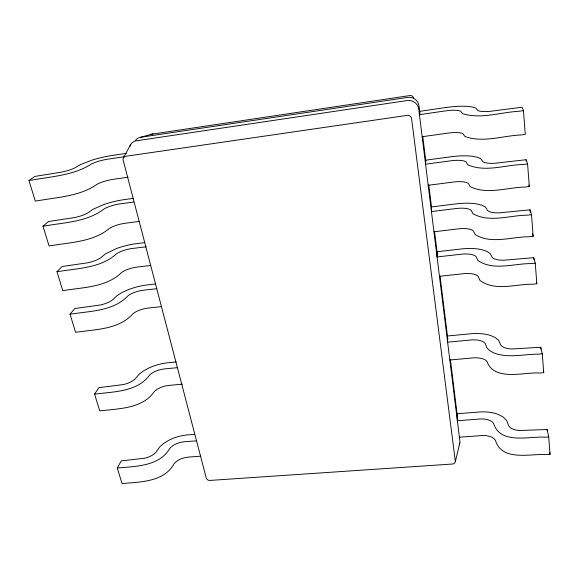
<?xml version="1.0" encoding="UTF-8"?>
<svg xmlns="http://www.w3.org/2000/svg" width="579" height="579" viewBox="0 0 579 579"><rect width="100%" height="100%" fill="white"/><g stroke="black" fill="none" stroke-linecap="round" stroke-linejoin="round"><path stroke-width="0.87" d="M455.362 461.601L411.481 117.906A4.473 4.379 -29.7 0 0 407.956 115.264L125.028 156.388A4.277 3.785 46.7 0 0 123.023 159.623L206.399 478.558A3.554 2.852 20.4 0 0 209.33 480.461L452.973 463.989A3.8 3.134 3.7 0 0 455.362 461.601L459.813 442.971M123.559 157.676L130.673 144.504M200.848 456.187L188.313 457.106A12.752 6.572 -17.1 0 0 173.259 465.125C163.401 481.279 141.783 481.938 125.122 483.313L122.039 483.53L117.269 468.006L121.257 460.877L144.699 458.213A12.854 6.26 -18 0 0 157.083 450.607L159.732 446.894L163.763 443.355L168.909 440.214A25.715 12.832 -16.8 0 1 187.372 434.93L194.501 434.373M182.371 384.188L169.09 385.39A13.237 5.819 -15.9 0 0 153.261 392.967C141.667 408.224 120.114 408.557 102.896 410.562L99.711 410.829L94.565 394.075L98.995 387.641L123.262 384.586A13.339 5.493 -16.6 0 0 136.355 377.486L139.242 374.121L143.549 370.871L148.977 367.94A26.699 11.276 -15.6 0 1 168.207 362.729L176.139 361.969M161.527 306.602L148.362 308.042A13.758 4.921 -14.8 0 0 131.679 315.077C118.138 329.038 96.765 329.335 78.874 331.919L75.574 332.266L70.001 314.122L74.944 308.506L100.102 305.024A13.867 4.581 -15.3 0 0 113.976 298.532L117.132 295.579L121.742 292.677L127.481 289.999A27.77 9.409 -14.5 0 1 147.551 284.882L155.411 283.978M150.772 265.45L137.375 267.042A14.041 4.408 -14.2 0 0 120.229 273.766C105.646 286.894 84.404 287.307 66.115 290.166L62.764 290.557L56.959 271.652L62.185 266.506L87.805 262.779A14.157 4.06 -14.7 0 0 102.099 256.642L105.407 253.928L116.09 248.688A28.349 8.345 -14 0 1 136.601 243.629L144.598 242.637M139.59 221.381L125.621 223.19A14.345 3.836 -13.7 0 0 107.983 229.566C92.285 241.675 71.181 242.333 52.457 245.453L49.041 245.887L42.984 226.15L48.513 221.54L74.633 217.545A14.461 3.474 -14 0 0 89.39 211.805L92.857 209.359L103.909 204.51A28.964 7.151 -13.5 0 1 124.898 199.516L133.575 198.344M128.06 177.239L113.839 179.237A14.649 3.228 -13.2 0 0 95.701 185.237C78.903 196.209 57.922 197.236 38.75 200.58L35.276 201.058L28.95 180.474L34.805 176.421L61.417 172.151A14.772 2.866 -13.4 0 0 76.645 166.832L80.278 164.668L91.699 160.231A29.58 5.891 -13 0 1 113.166 155.317L126.417 153.384M413.659 97.88A4.089 3.995 -42.9 0 0 410.46 95.47L151.843 134.169A3.908 3.51 49.1 0 0 151.068 134.668M135.558 140.292A9.8 8.75 48.1 0 1 140.762 137.252L153.059 133.807M140.762 137.252L407.609 97.417A10.248 10.031 -37.9 0 1 419.008 105.979L420.007 114.041M123.942 156.822L108.439 159.073A14.786 2.946 -13 0 0 90.063 164.892C72.773 175.307 51.835 176.537 32.453 179.975L28.95 180.474M523.445 110.64L519.066 111.262C500.538 112.239 480.961 119.419 462.592 113.679L461.275 112.037A15.995 3.445 -8.5 0 0 445.237 110.929L419.428 114.671L419.674 111.334L445.085 107.629A32.004 6.905 -8.5 0 1 467.159 106.348L472.377 106.992L475.837 108.135L477.27 109.735A16.335 3.481 -7.9 0 0 490.051 111.342L522.026 107.238L523.445 110.64L525.283 134.386L520.948 134.979C502.637 135.725 482.958 143.093 464.98 136.499L463.656 134.683A15.836 3.778 -8.2 0 0 447.733 133.148L422.156 136.731M133.633 202.064L120.432 203.837A14.475 3.575 -13.5 0 0 102.577 210.047C86.387 221.67 65.34 222.481 46.421 225.701L42.984 226.15M527.57 163.886L523.293 164.443C505.25 164.935 485.412 172.491 467.948 164.877L466.623 162.851A15.633 4.176 -7.9 0 0 450.838 160.803L425.565 164.19L425.71 160.173L450.6 156.815A31.273 8.359 -7.9 0 1 472.261 156.243L477.4 157.249L480.823 158.784L482.271 160.767A15.959 4.219 -7.1 0 0 494.85 163.264L526.116 159.724L527.57 163.886L529.322 186.518L525.088 187.053C507.247 187.372 487.286 195.022 470.235 186.677L468.896 184.484A15.474 4.473 -7.6 0 0 453.219 182.059L428.178 185.294M146.219 246.77L132.396 248.478A14.171 4.169 -14 0 0 115.047 255.057C99.986 267.766 78.802 268.272 60.339 271.247L56.959 271.652M531.5 214.664L527.317 215.164C509.73 215.294 489.595 223.002 473.072 213.796L471.726 211.415A15.286 4.835 -7.3 0 0 456.194 208.52L431.435 211.574L431.493 206.935L455.883 203.902A30.578 9.677 -7.3 0 1 477.147 203.982L482.206 205.306L485.593 207.202L487.048 209.54A15.597 4.878 -6.4 0 0 499.424 212.84L530.024 209.822L531.5 214.664L533.172 236.268L529.032 236.746C511.633 236.753 491.361 244.461 475.25 234.64L473.904 232.107A15.134 5.102 -7.1 0 0 458.474 228.857L433.939 231.781M156.844 288.697L143.578 290.202A13.882 4.704 -14.5 0 0 126.7 297.107C112.702 310.713 91.388 311.053 73.323 313.76L70.001 314.122M535.249 263.141L531.16 263.59C513.986 263.459 493.554 271.124 477.964 260.579L476.611 257.872A14.953 5.435 -6.7 0 0 461.318 254.203L437.058 256.946L437.036 251.749L460.942 249.013A29.913 10.878 -6.7 0 1 481.822 249.679L486.801 251.315L490.16 253.53L491.614 256.186A15.249 5.486 -5.7 0 0 503.795 260.232L533.751 257.677L535.249 263.141L536.849 283.782L532.796 284.209C515.795 283.992 495.233 291.592 480.056 280.526L478.695 277.681A14.808 5.681 -6.5 0 0 463.504 273.693L439.461 276.313M177.152 367.701L164.66 368.881A13.346 5.631 -15.6 0 0 148.651 376.343C136.651 391.353 115.127 391.65 97.771 393.785L94.565 394.075M449.832 360L472.963 357.909A14.207 6.673 -5.2 0 1 487.692 363.207C496.123 381.329 525.515 371.754 539.845 373.035L543.732 372.702L542.27 353.798L540.735 347.27L511.988 348.985A14.62 6.528 -4.1 0 1 500.176 343.658L498.722 340.438L495.436 337.658L490.601 335.509A28.675 12.955 -5.5 0 0 470.445 333.793L447.451 335.994L447.625 342.175L470.944 339.974A14.33 6.47 -5.5 0 1 485.774 344.997C486.816 349.658 491.39 351.909 495.436 353.53C509.354 358.155 524.104 354.131 538.347 354.153L542.27 353.798M196.281 440.851L184.202 441.784A12.854 6.412 -16.8 0 0 168.981 449.709C158.762 465.69 137.143 466.261 120.374 467.781L117.269 468.006M459.408 437.217L481.677 435.582A13.65 7.498 -3.7 0 1 495.971 441.972C503.303 461.42 531.261 453.538 546.323 454.558L550.05 454.298L548.704 436.928L547.141 429.517L519.522 430.523A14.041 7.382 -2.4 0 1 508.058 424.139L506.603 420.448L503.39 417.206L498.685 414.607A27.546 14.663 -4.1 0 0 479.224 412.016L457.07 413.753L457.367 420.752L479.817 419.022A13.773 7.332 -4.1 0 1 494.205 425.181C501.877 444.433 529.894 436.088 544.94 437.203L548.704 436.928M528.83 185.034L529.322 186.518M532.427 233.706L533.172 236.268M536.422 282.147L536.849 283.782M543.348 371.016L543.732 372.702M549.703 452.619L550.05 454.298M422.771 136.434L425.876 161.519M428.757 184.81L431.637 208.1M434.518 231.39L437.463 255.23M440.054 276.183L447.885 339.518M450.361 359.487L457.707 418.906M526.116 159.724L526.26 161.512M530.024 209.822L530.226 212.486M533.751 257.677L533.889 259.45M540.735 347.27L540.873 349.043M547.141 429.517L547.278 431.239M129.732 146.668A9.952 8.851 47.7 0 1 136.383 140.791L407.175 100.551A10.4 10.183 -35.8 0 1 418.755 109.243L459.878 441.032A8.873 7.397 3.3 0 1 459.154 444.81"/></g></svg>
